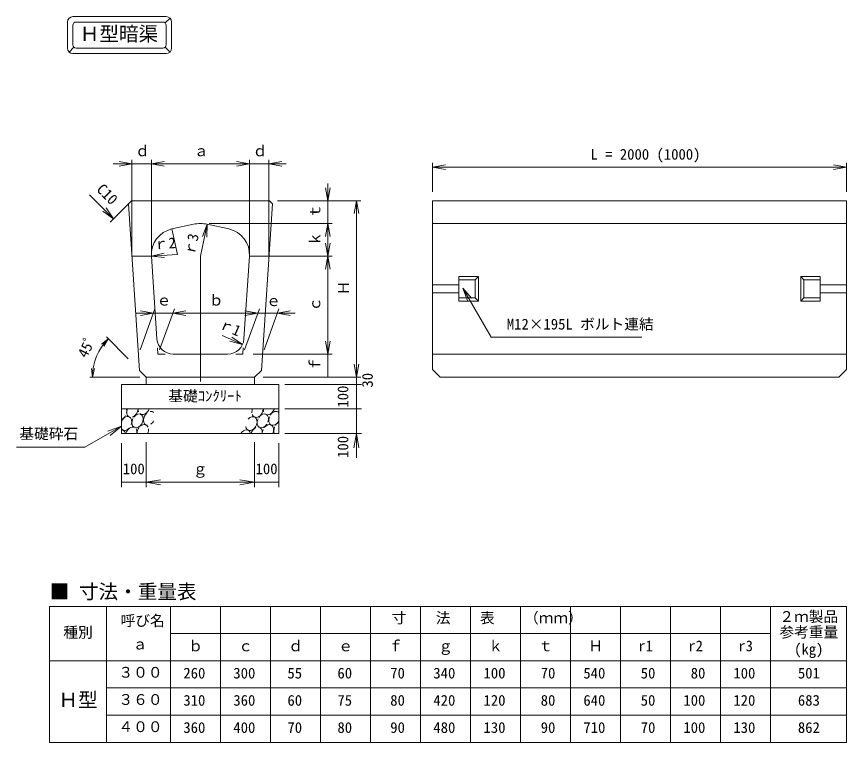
# Model space of a CAD drawing. Units: millimetres, scale not verified. Extents: x 2861 to 10955, y 1431 to 4394.
# Drawn here: x 7568 to 10955, y 1431 to 4394 of the extents above; entities that cross this region are included whole.
import ezdxf
from ezdxf.enums import TextEntityAlignment as Align

# ---------------------------------------------------------------- set-up
doc = ezdxf.new("R2010")
doc.units = ezdxf.units.MM
doc.header["$LTSCALE"] = 20
doc.layers.add('0_2', color=4, linetype='Continuous', lineweight=18)
doc.styles.add('ＭＳ ゴシック-5.0-0.0', font='')
doc.styles.get('ＭＳ ゴシック-5.0-0.0').set_extended_font_data('ＭＳ ゴシック-5.0-0.0')

msp = doc.modelspace()

# ---------------------------------------------------------------- linework, layer by layer
at = {"layer": '0_2'}
for p, q in [((7775.69, 4372.2), (7775.69, 4265.54)), ((7797.91, 4394.42), (8178.3, 4394.42)), ((7811.24, 4372.2), (8164.97, 4372.2)), ((8174.4, 4368.3), (8194.01, 4387.92)), ((8200.52, 4265.54), (8200.52, 4372.2)), ((7797.91, 4358.87), (7797.91, 4278.87)), ((8178.3, 4278.87), (8178.3, 4358.87)), ((7801.81, 4269.44), (7782.19, 4249.82)), ((8174.4, 4269.44), (8194.01, 4249.82)), ((7797.91, 4243.31), (8178.3, 4243.31)), ((7811.24, 4265.54), (8164.97, 4265.54)), ((8038.56, 3793.17), (7986.04, 3802.43)), ((8038.56, 3416.08), (8038.56, 3809.89)), ((8118.15, 3416.08), (8118.15, 3809.89)), ((8118.15, 3793.17), (8170.67, 3802.43)), ((8518.15, 3793.17), (8465.63, 3802.43)), ((8518.15, 3416.08), (8518.15, 3809.89)), ((8597.74, 3416.08), (8597.74, 3809.89)), ((8597.74, 3793.17), (8650.27, 3802.43)), ((9265.88, 3678.31), (9265.88, 3797.11)), ((10954.77, 3678.31), (10954.77, 3797.11)), ((8038.56, 3793.17), (7961.58, 3793.17)), ((8038.56, 3793.17), (7986.04, 3783.91)), ((8038.56, 3793.17), (8118.15, 3793.17)), ((8118.15, 3793.17), (8170.67, 3783.91)), ((8118.15, 3793.17), (8518.15, 3793.17)), ((8518.15, 3793.17), (8465.63, 3783.91)), ((8518.15, 3793.17), (8597.74, 3793.17)), ((8597.74, 3793.17), (8668.56, 3793.17)), ((8597.74, 3793.17), (8650.27, 3783.91)), ((9265.88, 3779.33), (9318.4, 3788.59)), ((9265.88, 3779.33), (9318.4, 3770.07)), ((9265.88, 3779.33), (10954.77, 3779.33)), ((10954.77, 3779.33), (10902.24, 3788.59)), ((10954.77, 3779.33), (10902.24, 3770.07)), ((8838.34, 3642.75), (8829.07, 3695.27)), ((8838.34, 3642.75), (8838.34, 3713.33)), ((8838.34, 3642.75), (8847.6, 3695.27)), ((7963.41, 3569.3), (7865.85, 3666.86)), ((8024.35, 3630.25), (7949.68, 3555.57)), ((8633.3, 3642.75), (8972.74, 3642.75)), ((8838.34, 3549.42), (8838.34, 3642.75)), ((8954.96, 3642.75), (8945.7, 3590.23)), ((8954.96, 3642.75), (8964.22, 3590.23)), ((8954.96, 2922.75), (8954.96, 3642.75)), ((7963.41, 3569.3), (7919.72, 3599.89)), ((7963.41, 3569.3), (7932.82, 3612.99)), ((8224.58, 3423.18), (8202.09, 3527.45)), ((8318.15, 3416.08), (8346.27, 3546.42)), ((8346.27, 3546.42), (8326.14, 3497.03)), ((8346.27, 3546.42), (8344.25, 3493.12)), ((8353.71, 3549.42), (8856.11, 3549.42)), ((8838.34, 3549.42), (8829.07, 3496.89)), ((8838.34, 3549.42), (8847.6, 3496.89)), ((8838.34, 3549.42), (8838.34, 3416.08)), ((9265.88, 3549.42), (10954.77, 3549.42)), ((8838.34, 3416.08), (8829.07, 3468.61)), ((8838.34, 3416.08), (8847.6, 3468.61)), ((8118.15, 3416.08), (8169.94, 3428.82)), ((8224.58, 3423.18), (8118.15, 3416.08)), ((8118.15, 3416.08), (8038.56, 3416.08)), ((8118.15, 3416.08), (8171.17, 3410.34)), ((8318.15, 2904.74), (8318.15, 3416.08)), ((8597.74, 3416.08), (8518.15, 3416.08)), ((8597.74, 3416.08), (8856.11, 3416.08)), ((8838.34, 3416.08), (8829.07, 3363.56)), ((8838.34, 3416.08), (8847.6, 3363.56)), ((8838.34, 3016.08), (8838.34, 3416.08)), ((9372.54, 3298.75), (9372.54, 3266.75)), ((9389.83, 3285.82), (9424.12, 3244.96)), ((9389.83, 3285.82), (9408.07, 3235.7)), ((9389.83, 3285.82), (9505.36, 3085.71)), ((10848.1, 3298.75), (10848.1, 3266.75)), ((8071.57, 3033.86), (8132.52, 3201.32)), ((8126.05, 3183.54), (8073.52, 3192.8)), ((8151.29, 3033.86), (8212.24, 3201.32)), ((8205.77, 3183.54), (8258.29, 3192.8)), ((8497.96, 3033.86), (8558.9, 3201.32)), ((8552.43, 3183.54), (8499.91, 3192.8)), ((8577.68, 3033.86), (8638.63, 3201.32)), ((8632.16, 3183.54), (8684.68, 3192.8)), ((8126.05, 3183.54), (8057.21, 3183.54)), ((8126.05, 3183.54), (8073.52, 3174.28)), ((8126.05, 3183.54), (8205.77, 3183.54)), ((8205.77, 3183.54), (8258.29, 3174.28)), ((8552.43, 3183.54), (8205.77, 3183.54)), ((8552.43, 3183.54), (8499.91, 3174.28)), ((8552.43, 3183.54), (8632.16, 3183.54)), ((8632.16, 3183.54), (8705.34, 3183.54)), ((8632.16, 3183.54), (8684.68, 3174.28)), ((7934.37, 3086.34), (8023.36, 2997.35)), ((8406.48, 3092.65), (8490.19, 3056.03)), ((8490.19, 3056.03), (8445.78, 3085.57)), ((10119.82, 3085.71), (9505.36, 3085.71)), ((7941.76, 3078.95), (7914.34, 3056.31)), ((7941.76, 3078.95), (7923.74, 3048.3)), ((8490.19, 3056.03), (8438.36, 3068.6)), ((8838.34, 3016.08), (8829.07, 3068.61)), ((8838.34, 3016.08), (8847.6, 3068.61)), ((8144.82, 3016.08), (8143.11, 3041.72)), ((8144.82, 3016.08), (8173.76, 3016.08)), ((8491.49, 3016.08), (8462.55, 3016.08)), ((8491.49, 3016.08), (8493.19, 3041.72)), ((8534.01, 3016.08), (8856.11, 3016.08)), ((8838.34, 3016.08), (8838.34, 2922.75)), ((9265.88, 3016.08), (10954.77, 3016.08)), ((7877.06, 2922.75), (7873.68, 2958.15)), ((7877.06, 2922.75), (7885.99, 2957.17)), ((8954.96, 2922.75), (8945.7, 2975.27)), ((8954.96, 2922.75), (8964.22, 2975.27)), ((7866.47, 2922.75), (8071.29, 2922.75)), ((8573.9, 2922.75), (8972.74, 2922.75)), ((8954.96, 2922.75), (8954.96, 2892.75)), ((8663.24, 2892.75), (8974.96, 2892.75)), ((8954.96, 2892.75), (8954.96, 2792.75)), ((8663.24, 2792.75), (8974.96, 2792.75)), ((8954.96, 2792.75), (8954.96, 2692.75)), ((7996.13, 2722.75), (7846.42, 2636.32)), ((7996.13, 2722.75), (7939.75, 2702.23)), ((7996.13, 2722.75), (7950.17, 2684.18)), ((8663.24, 2692.75), (8974.96, 2692.75)), ((8954.96, 2692.75), (8944.54, 2633.66)), ((8954.96, 2692.75), (8954.96, 2592.43)), ((8954.96, 2692.75), (8965.38, 2633.66)), ((7996.13, 2472.75), (7996.13, 2652.75)), ((8096.13, 2472.75), (8096.13, 2656.47)), ((8538.35, 2472.75), (8538.35, 2656.47)), ((8638.35, 2472.75), (8638.35, 2652.75)), ((7846.42, 2636.32), (7567.84, 2636.32)), ((7996.13, 2492.75), (8096.13, 2492.75)), ((8096.13, 2492.75), (8155.22, 2503.17)), ((8096.13, 2492.75), (8155.22, 2482.33)), ((8096.13, 2492.75), (8538.35, 2492.75)), ((8538.35, 2492.75), (8479.26, 2503.17)), ((8538.35, 2492.75), (8479.26, 2482.33)), ((8538.35, 2492.75), (8638.35, 2492.75)), ((7935.29, 1430.81), (7935.29, 1986.36)), ((8400.49, 1430.81), (8400.49, 1986.36)), ((8604.57, 1430.81), (8604.57, 1986.36)), ((8808.66, 1430.81), (8808.66, 1986.36)), ((9012.74, 1430.81), (9012.74, 1986.36)), ((9216.83, 1430.81), (9216.83, 1986.36)), ((9420.91, 1430.81), (9420.91, 1986.36)), ((9625, 1430.81), (9625, 1986.36)), ((9829.08, 1430.81), (9829.08, 1986.36)), ((10033.17, 1430.81), (10033.17, 1986.36)), ((10237.25, 1430.81), (10237.25, 1986.36)), ((10441.33, 1430.81), (10441.33, 1986.36)), ((10645.42, 1430.81), (10645.42, 1986.36)), ((8196.41, 1875.25), (10645.42, 1875.25)), ((7935.29, 1653.03), (10954.77, 1653.03)), ((7935.29, 1541.92), (10954.77, 1541.92))]:
    msp.add_line(p, q, dxfattribs=at)
at = {"layer": '0_2', "color": 2}
for p, q in [((8036.86, 3642.75), (8024.35, 3630.25)), ((8024.35, 3630.25), (8069.52, 2949.36)), ((8599.45, 3642.75), (8036.86, 3642.75)), ((8611.95, 3630.25), (8566.78, 2949.36)), ((8599.45, 3642.75), (8611.95, 3630.25)), ((9265.88, 3642.75), (10954.77, 3642.75)), ((9265.88, 3642.75), (9265.88, 2953.86)), ((10954.77, 3642.75), (10954.77, 2953.86)), ((8290.04, 3546.42), (8202.09, 3527.45)), ((8346.27, 3546.42), (8434.21, 3527.45)), ((8118.15, 3416.08), (8140.67, 3078.32)), ((8495.63, 3078.32), (8518.15, 3416.08)), ((9372.54, 3332.53), (9452.54, 3332.53)), ((9372.54, 3298.75), (9372.54, 3332.53)), ((9372.54, 3319.2), (9439.21, 3319.2)), ((9452.54, 3332.53), (9439.21, 3319.2)), ((9439.21, 3319.2), (9439.21, 3246.31)), ((9452.54, 3332.53), (9452.54, 3232.97)), ((10768.1, 3332.53), (10781.43, 3319.2)), ((10848.1, 3332.53), (10768.1, 3332.53)), ((10768.1, 3332.53), (10768.1, 3232.97)), ((10781.43, 3319.2), (10781.43, 3246.31)), ((10848.1, 3319.2), (10781.43, 3319.2)), ((10848.1, 3298.75), (10848.1, 3332.53)), ((9265.88, 3298.75), (9372.54, 3298.75)), ((10954.77, 3298.75), (10848.1, 3298.75)), ((9265.88, 3266.75), (9372.54, 3266.75)), ((9372.54, 3232.97), (9372.54, 3266.75)), ((10954.77, 3266.75), (10848.1, 3266.75)), ((10848.1, 3232.97), (10848.1, 3266.75)), ((9372.54, 3246.31), (9439.21, 3246.31)), ((9372.54, 3232.97), (9452.54, 3232.97)), ((9439.21, 3246.31), (9452.54, 3232.97)), ((10781.43, 3246.31), (10768.1, 3232.97)), ((10848.1, 3232.97), (10768.1, 3232.97)), ((10848.1, 3246.31), (10781.43, 3246.31)), ((8207.19, 3016.08), (8429.11, 3016.08)), ((8069.52, 2949.36), (8096.13, 2922.75)), ((8566.78, 2949.36), (8538.35, 2922.75)), ((9265.88, 2953.86), (9296.99, 2922.75)), ((10954.77, 2953.86), (10923.66, 2922.75)), ((8096.13, 2922.75), (8538.35, 2922.75)), ((8096.13, 2922.75), (8096.13, 2892.75)), ((8538.35, 2922.75), (8538.35, 2892.75)), ((9296.99, 2922.75), (10923.66, 2922.75)), ((7996.13, 2892.75), (8638.35, 2892.75)), ((7996.13, 2892.75), (7996.13, 2692.75)), ((8638.35, 2892.75), (8638.35, 2692.75)), ((7996.13, 2792.75), (8638.35, 2792.75)), ((7996.13, 2692.75), (8638.35, 2692.75)), ((7702.39, 1986.36), (10954.77, 1986.36)), ((7702.39, 1430.81), (7702.39, 1986.36)), ((8196.41, 1430.81), (8196.41, 1986.36)), ((10954.77, 1430.81), (10954.77, 1986.36)), ((7702.39, 1764.14), (10954.77, 1764.14)), ((7702.39, 1430.81), (10954.77, 1430.81))]:
    msp.add_line(p, q, dxfattribs=at)
at = {"layer": '0_2'}
for centre, radius, start, end in [((7797.91, 4372.2), 22.22, 90, 180), ((7811.24, 4358.87), 13.33, 90, 180), ((8164.97, 4358.87), 13.33, 0, 90), ((8178.3, 4372.2), 22.22, 0, 90), ((7811.24, 4278.87), 13.33, 180, 270), ((8164.97, 4278.87), 13.33, 270, 0), ((7797.91, 4265.54), 22.22, 180, 270), ((8178.3, 4265.54), 22.22, 270, 0), ((8097.96, 2922.75), 220.89, 135, 180)]:
    msp.add_arc(centre, radius, start, end, dxfattribs=at)
at = {"layer": '0_2', "color": 2}
for centre, radius, start, end in [((8224.58, 3423.18), 106.67, 102.17323, 183.81407), ((8318.15, 3416.08), 133.33, 90, 102.17323), ((8318.15, 3416.08), 133.33, 77.82677, 90), ((8411.72, 3423.18), 106.67, 356.18593, 77.82677), ((8207.19, 3082.75), 66.67, 183.81407, 270), ((8429.11, 3082.75), 66.67, 270, 356.18593)]:
    msp.add_arc(centre, radius, start, end, dxfattribs=at)
at = {"layer": '0_2'}
for centre, start_param, end_param in [((8040.52, 2786.55), 1.6822672, 3.0041978), ((7994.07, 2775.81), 5.1474802, 5.7147216), ((8040.52, 2786.55), 3.7709083, 5.2928579), ((8087.59, 2797.76), 2.0795248, 2.547628), ((8087.59, 2797.76), 2.9199025, 4.8956003), ((8108.97, 2754.29), 6.0011175, 6.7364116), ((8551.58, 2786.15), 1.6822672, 2.2705704), ((8551.58, 2786.15), 2.5502995, 5.2928579), ((8598.66, 2797.36), 2.0795248, 2.5744435), ((8598.66, 2797.36), 2.9579169, 4.8956003), ((8620.04, 2753.89), 6.0011175, 7.7378401), ((7994.07, 2775.81), 3.8493841, 4.6902001), ((8014.95, 2732.89), 4.8928581, 7.840068), ((8061.74, 2744.12), 1.5802698, 7.6313716), ((8108.97, 2754.29), 1.0316857, 3.395071), ((8526.02, 2732.49), 2.320676, 7.4860293), ((8572.81, 2743.72), 1.6079237, 4.5711327), ((8572.81, 2743.72), 4.8597842, 7.6713492), ((8620.04, 2753.89), 1.6954897, 4.6625812), ((8014.95, 2732.89), 2.8236307, 4.347989), ((8035.8, 2690.32), 0.0324618, 1.8168834), ((8035.8, 2690.32), 5.1582417, 5.8599737), ((8082.74, 2700.51), 1.3150626, 2.1784748), ((8082.74, 2700.51), 5.7286705, 7.256989), ((8082.74, 2700.51), 4.7966503, 5.462491), ((8108.97, 2754.29), 4.0306578, 4.6625812), ((8546.87, 2689.92), 0.7069732, 1.8168834), ((8546.87, 2689.92), 5.1582417, 6.5669059), ((8593.81, 2700.1), 4.7966503, 7.602652), ((8640.89, 2711.31), 1.6544758, 2.6284553), ((8640.89, 2711.31), 0.7283933, 1.3802926), ((7988.72, 2679.11), 5.5751573, 6.5743529), ((8499.79, 2678.71), 5.5751573, 7.6831531), ((8593.81, 2700.1), 1.6215093, 2.1784748)]:
    msp.add_ellipse(centre, major_axis=(13.56, 26.74), ratio=0.710984, start_param=start_param, end_param=end_param, dxfattribs=at)

# ---------------------------------------------------------------- texts
at = {"layer": '0_2', "color": 7, "style": 'ＭＳ ゴシック-5.0-0.0'}
for s, height, p in [('Ｈ型暗渠', 58.65, (7825.65, 4277.01)), ('ｄ', 43.99, (8051.69, 3810.94)), ('ｄ', 43.99, (8531.28, 3810.94)), ('ａ', 43.99, (8291.49, 3810.94)), ('L = 2000 (1000)', 43.99, (9910.32, 3797.11)), ('ｂ', 43.99, (8352.43, 3201.32)), ('ｅ', 43.99, (8139.24, 3201.32)), ('ｅ', 43.99, (8586.4, 3199.21)), ('M12×195L ボルト連結', 43.99, (9568.71, 3103.49)), ('基礎ｺﾝｸﾘｰﾄ', 43.99, (8187.25, 2810.28)), ('基礎砕石', 43.99, (7579.19, 2656.37)), ('100', 43.99, (8001.13, 2512.75)), ('ｇ', 43.99, (8287.24, 2512.75)), ('100', 43.99, (8543.35, 2512.75)), ('■ 寸法・重量表', 58.65, (7702.41, 1999.69)), ('寸\u3000\u3000法\u3000\u3000表\u3000\u3000（ｍｍ）', 43.99, (9098.87, 1904.14)), ('２ｍ製品', 43.99, (10681.25, 1909.49)), ('呼び名', 43.99, (7992.56, 1892.87)), ('種別', 43.99, (7758.84, 1845.25)), ('参考重量', 43.99, (10681.25, 1846.2)), ('ａ', 43.99, (8041.37, 1797.03)), ('ｂ', 43.99, (8268.45, 1789.69)), ('ｃ', 43.99, (8472.53, 1789.69)), ('ｄ', 43.99, (8676.62, 1789.69)), ('ｅ', 43.99, (8880.7, 1789.69)), ('ｆ', 43.99, (9084.79, 1789.69)), ('ｇ', 43.99, (9288.87, 1789.69)), ('ｋ', 43.99, (9492.95, 1789.69)), ('ｔ', 43.99, (9697.04, 1789.69)), ('Ｈ', 43.99, (9901.12, 1789.69)), ('r1', 43.99, (10105.21, 1789.69)), ('r2', 43.99, (10309.29, 1789.69)), ('r3', 43.99, (10513.38, 1789.69)), ('(kg)', 43.99, (10741.25, 1776.38)), ('３００', 43.99, (7983.67, 1681.92)), ('260', 43.99, (8248.45, 1678.58)), ('300', 43.99, (8452.53, 1678.58)), ('55', 43.99, (8673.28, 1678.58)), ('60', 43.99, (8877.37, 1678.58)), ('70', 43.99, (9092.95, 1678.58)), ('340', 43.99, (9268.87, 1678.58)), ('100', 43.99, (9473.57, 1678.58)), ('70', 43.99, (9707.04, 1678.58)), ('540', 43.99, (9881.12, 1678.58)), ('50', 43.99, (10115.21, 1678.58)), ('80', 43.99, (10319.29, 1678.58)), ('100', 43.99, (10493.38, 1678.58)), ('501', 43.99, (10756.76, 1678.58)), ('Ｈ型', 58.65, (7738.84, 1557.47)), ('３６０', 43.99, (7983.67, 1570.81)), ('310', 43.99, (8248.45, 1567.47)), ('360', 43.99, (8452.53, 1567.47)), ('60', 43.99, (8673.28, 1567.47)), ('75', 43.99, (8877.37, 1567.47)), ('80', 43.99, (9092.95, 1567.47)), ('420', 43.99, (9268.87, 1567.47)), ('120', 43.99, (9473.57, 1567.47)), ('80', 43.99, (9707.04, 1567.47)), ('640', 43.99, (9881.12, 1567.47)), ('50', 43.99, (10115.21, 1567.47)), ('100', 43.99, (10289.29, 1567.47)), ('120', 43.99, (10493.38, 1567.47)), ('683', 43.99, (10756.76, 1567.47)), ('４００', 43.99, (7983.67, 1459.69)), ('360', 43.99, (8248.45, 1456.36)), ('400', 43.99, (8452.53, 1456.36)), ('70', 43.99, (8673.28, 1456.36)), ('80', 43.99, (8877.37, 1456.36)), ('90', 43.99, (9092.95, 1456.36)), ('480', 43.99, (9268.87, 1456.36)), ('130', 43.99, (9473.57, 1456.36)), ('90', 43.99, (9707.04, 1456.36)), ('710', 43.99, (9881.12, 1456.36)), ('70', 43.99, (10115.21, 1456.36)), ('100', 43.99, (10289.29, 1456.36)), ('130', 43.99, (10493.38, 1456.36)), ('862', 43.99, (10756.76, 1456.36))]:
    msp.add_text(s, height=height, dxfattribs=at).set_placement(p, align=Align.BOTTOM_LEFT)
for s, rotation, p in [('C10', 315, (7881.56, 3676.29)), ('ｔ', 90, (8820.56, 3569.42)), ('ｒ2', 3.814, (8129.81, 3430.21)), ('ｒ3', 77.827, (8306.22, 3412.57)), ('ｋ', 90, (8820.56, 3456.08)), ('Ｈ', 90, (8937.18, 3256.08)), ('ｃ', 90, (8820.56, 3189.42)), ('ｒ1', 336.371, (8383.68, 3111.67)), ('45ﾟ', 63.994, (7865.92, 2991.45)), ('ｆ', 90, (8820.56, 2944.96)), ('30', 90, (9034.96, 2879.55)), ('100', 90, (8934.96, 2797.75)), ('100', 90, (8934.96, 2592.43))]:
    msp.add_text(s, height=43.99, rotation=rotation, dxfattribs=at).set_placement(p, align=Align.BOTTOM_LEFT)

doc.saveas('drawing.dxf')
